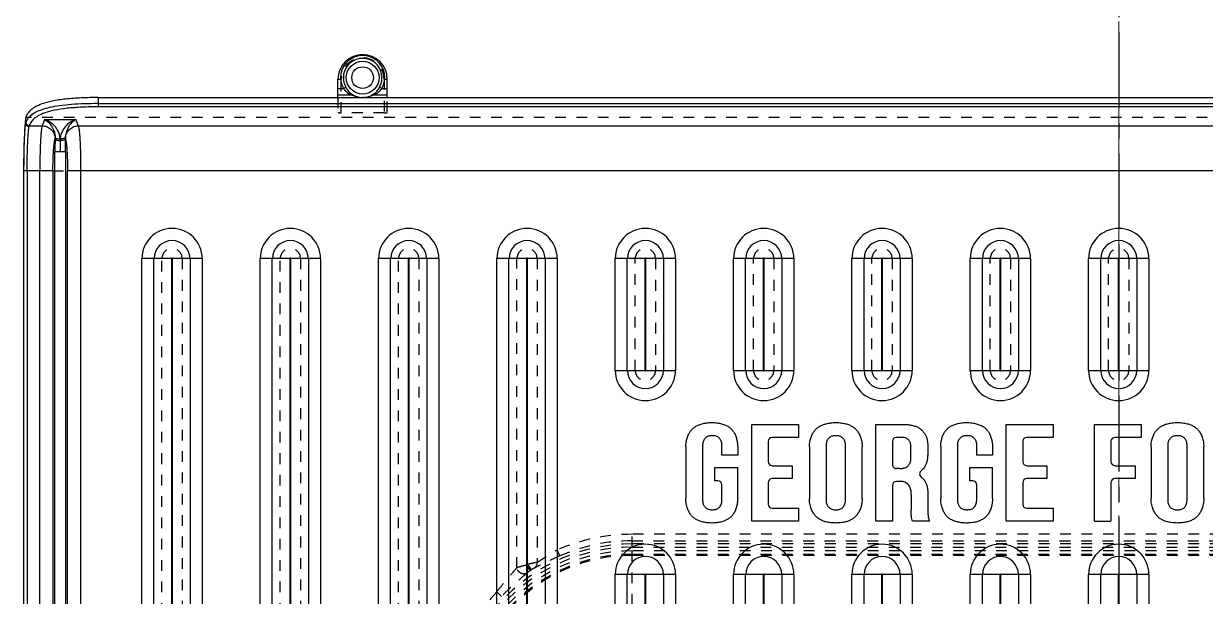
# Model space of a CAD drawing. Header units: millimetres. Extents: x -2895 to -298, y -11750 to -2997.
# Drawn here: x -2150.3 to -1969.7, y -3676.6 to -3589.2 of the extents above; entities that cross this region are included whole.
import ezdxf

# ---------------------------------------------------------------- set-up
doc = ezdxf.new("R2010")
doc.units = ezdxf.units.MM
doc.header["$LTSCALE"] = 16.335
doc.linetypes.add('CENTER', pattern=[0.6, 0.375, -0.075, 0.075, -0.075])
doc.linetypes.add('HIDDEN', pattern=[0.2, 0.1, -0.1])
doc.layers.get('0').update_dxf_attribs({"linetype": 'CONTINUOUS'})
doc.layers.add('center', color=1, linetype='CENTER', lineweight=9)
doc.layers.add('moldbase', color=7, linetype='CONTINUOUS', lineweight=20)
doc.layers.add('DEFAULT_2', color=8, linetype='HIDDEN')

# ---------------------------------------------------------------- blocks, each defined once
blk = doc.blocks.new('12')
at = {"color": 7, "linetype": 'Continuous'}
for p, q in [((502.45, -2948.09), (502.45, -2945.3)), ((509.99, -2948.09), (509.99, -2945.3)), ((465.77, -2948.09), (465.77, -2949.51)), ((465.77, -2948.09), (777.82, -2948.09)), ((502.45, -2946.72), (503.28, -2946.72)), ((504.7, -2947.72), (502.45, -2947.72)), ((503.66, -2946.5), (503.28, -2946.72)), ((507.52, -2947.77), (507.52, -2947.77)), ((509.99, -2947.72), (507.74, -2947.72)), ((508.79, -2946.5), (509.17, -2946.72)), ((509.17, -2946.72), (509.99, -2946.72)), ((465.77, -2949.02), (777.82, -2949.02)), ((777.82, -2949.51), (465.77, -2949.51)), ((454.73, -2952.01), (454.73, -2951.17)), ((457.61, -2951.46), (457.22, -2952.41)), ((457.61, -2951.46), (462.38, -2951.46)), ((462.77, -2952.41), (462.38, -2951.46)), ((455.26, -2952.41), (457.22, -2952.41)), ((462.77, -2952.41), (780.83, -2952.41)), ((459.17, -3111.88), (459.17, -2956.38)), ((460.78, -2956.38), (459.17, -2956.38)), ((460.81, -2956.38), (460.81, -3111.88)), ((454.4, -2959.29), (454.4, -3113.39)), ((454.44, -3113.39), (454.44, -2959.29)), ((458.87, -2959.29), (454.44, -2959.29)), ((454.94, -2959.29), (454.94, -3113.39)), ((456.87, -3111.88), (456.87, -2959.29)), ((458.87, -2959.29), (458.87, -3111.88)), ((461.11, -3111.88), (461.11, -2959.29)), ((782.48, -2959.29), (461.11, -2959.29)), ((463.11, -2959.29), (463.11, -3111.88)), ((472.47, -3118.41), (472.47, -2972.69)), ((477.01, -2972.69), (472.47, -2972.69)), ((474.32, -3118.41), (474.32, -2972.69)), ((477.01, -2972.69), (477.01, -3118.41)), ((477.14, -3118.41), (477.14, -2972.69)), ((481.68, -2972.69), (477.14, -2972.69)), ((479.83, -2972.69), (479.83, -3118.41)), ((481.68, -2972.69), (481.68, -3118.41)), ((490.56, -3118.41), (490.56, -2972.69)), ((495.1, -2972.69), (490.56, -2972.69)), ((492.41, -3118.41), (492.41, -2972.69)), ((495.1, -2972.69), (495.1, -3118.41)), ((495.23, -3118.41), (495.23, -2972.69)), ((499.77, -2972.69), (495.23, -2972.69)), ((497.92, -2972.69), (497.92, -3118.41)), ((499.77, -2972.69), (499.77, -3118.41)), ((508.65, -3118.41), (508.65, -2972.69)), ((513.19, -2972.69), (508.65, -2972.69)), ((510.5, -3118.41), (510.5, -2972.69)), ((513.19, -2972.69), (513.19, -3118.41)), ((513.32, -3118.41), (513.32, -2972.69)), ((517.86, -2972.69), (513.32, -2972.69)), ((516.01, -2972.69), (516.01, -3118.41)), ((517.86, -2972.69), (517.86, -3118.41)), ((526.74, -3118.41), (526.74, -2972.69)), ((531.28, -2972.69), (526.74, -2972.69)), ((528.59, -3118.41), (528.59, -2972.69)), ((531.28, -2972.69), (531.28, -3118.41)), ((531.41, -3118.41), (531.41, -2972.69)), ((535.95, -2972.69), (531.41, -2972.69)), ((534.1, -2972.69), (534.1, -3118.41)), ((535.95, -2972.69), (535.95, -3118.41)), ((544.83, -2989.77), (544.83, -2972.69)), ((549.37, -2972.69), (544.83, -2972.69)), ((546.68, -2989.77), (546.68, -2972.69)), ((549.37, -2972.69), (549.37, -2989.77)), ((549.5, -2989.77), (549.5, -2972.69)), ((554.04, -2972.69), (549.5, -2972.69)), ((552.19, -2972.69), (552.19, -2989.77)), ((554.04, -2972.69), (554.04, -2989.77)), ((562.92, -2989.77), (562.92, -2972.69)), ((567.46, -2972.69), (562.92, -2972.69)), ((564.77, -2989.77), (564.77, -2972.69)), ((567.46, -2972.69), (567.46, -2989.77)), ((567.59, -2989.77), (567.59, -2972.69)), ((572.13, -2972.69), (567.59, -2972.69)), ((570.28, -2972.69), (570.28, -2989.77)), ((572.13, -2972.69), (572.13, -2989.77)), ((581.01, -2989.77), (581.01, -2972.69)), ((585.55, -2972.69), (581.01, -2972.69)), ((582.86, -2989.77), (582.86, -2972.69)), ((585.55, -2972.69), (585.55, -2989.77)), ((585.68, -2989.77), (585.68, -2972.69)), ((590.22, -2972.69), (585.68, -2972.69)), ((588.37, -2972.69), (588.37, -2989.77)), ((590.22, -2972.69), (590.22, -2989.77)), ((599.1, -2989.77), (599.1, -2972.69)), ((603.64, -2972.69), (599.1, -2972.69)), ((600.95, -2989.77), (600.95, -2972.69)), ((603.64, -2972.69), (603.64, -2989.77)), ((603.77, -2989.77), (603.77, -2972.69)), ((608.31, -2972.69), (603.77, -2972.69)), ((606.46, -2972.69), (606.46, -2989.77)), ((608.31, -2972.69), (608.31, -2989.77)), ((617.19, -2989.77), (617.19, -2972.69)), ((621.73, -2972.69), (617.19, -2972.69)), ((619.04, -2989.77), (619.04, -2972.69)), ((621.73, -2972.69), (621.73, -2989.77)), ((621.86, -2989.77), (621.86, -2972.69)), ((626.4, -2972.69), (621.86, -2972.69)), ((624.55, -2972.69), (624.55, -2989.77)), ((626.4, -2972.69), (626.4, -2989.77)), ((544.83, -2989.77), (549.37, -2989.77)), ((549.5, -2989.77), (554.04, -2989.77)), ((562.92, -2989.77), (567.46, -2989.77)), ((567.59, -2989.77), (572.13, -2989.77)), ((581.01, -2989.77), (585.55, -2989.77)), ((585.68, -2989.77), (590.22, -2989.77)), ((599.1, -2989.77), (603.64, -2989.77)), ((603.77, -2989.77), (608.31, -2989.77)), ((617.19, -2989.77), (621.73, -2989.77)), ((621.86, -2989.77), (626.4, -2989.77)), ((565.69, -3012.8), (565.69, -2998.02)), ((565.69, -2998.02), (572.85, -2998.02)), ((572.85, -2998.02), (572.85, -3000)), ((584.65, -3012.8), (584.65, -2998.02)), ((584.65, -2998.02), (588.66, -2998.02)), ((604.61, -3012.8), (604.61, -2998.02)), ((604.61, -2998.02), (611.77, -2998.02)), ((611.77, -2998.02), (611.77, -3000)), ((618.08, -3012.8), (618.08, -2998.02)), ((618.08, -2998.02), (625.24, -2998.02)), ((625.24, -2998.02), (625.24, -3000)), ((572.85, -3000), (568.82, -3000)), ((588.59, -3000), (587.81, -3000)), ((611.77, -3000), (607.74, -3000)), ((625.24, -3000), (621.21, -3000)), ((555.63, -3001.46), (555.63, -3009.34)), ((558.19, -3001.31), (558.19, -3009.5)), ((561.14, -3002.72), (561.14, -3001.31)), ((563.55, -3001.46), (563.55, -3002.72)), ((568.22, -3000.6), (568.22, -3003.71)), ((574.51, -3001.46), (574.51, -3009.34)), ((577.07, -3001.31), (577.07, -3009.5)), ((580.02, -3009.5), (580.02, -3001.31)), ((582.58, -3009.34), (582.58, -3001.46)), ((587.21, -3000.6), (587.21, -3004.14)), ((590.04, -3003.09), (590.04, -3001.61)), ((592.6, -3001.38), (592.6, -3002.55)), ((594.58, -3001.46), (594.58, -3009.34)), ((597.14, -3001.31), (597.14, -3009.5)), ((600.09, -3002.72), (600.09, -3001.31)), ((602.5, -3001.46), (602.5, -3002.72)), ((607.14, -3000.6), (607.14, -3003.71)), ((620.61, -3000.6), (620.61, -3003.71)), ((626.74, -3001.46), (626.74, -3009.34)), ((629.29, -3001.31), (629.29, -3009.5)), ((632.25, -3009.5), (632.25, -3001.31)), ((634.8, -3009.34), (634.8, -3001.46)), ((563.55, -3002.72), (561.14, -3002.72)), ((602.5, -3002.72), (600.09, -3002.72)), ((560.08, -3006.63), (560.08, -3004.61)), ((560.08, -3004.61), (563.55, -3004.61)), ((563.55, -3009.34), (563.55, -3004.61)), ((568.82, -3004.32), (571.9, -3004.32)), ((571.9, -3004.32), (571.9, -3006.3)), ((588.34, -3004.74), (587.81, -3004.74)), ((599.04, -3006.63), (599.04, -3004.61)), ((599.04, -3004.61), (602.5, -3004.61)), ((602.5, -3009.34), (602.5, -3004.61)), ((607.74, -3004.32), (610.82, -3004.32)), ((610.82, -3004.32), (610.82, -3006.3)), ((621.21, -3004.32), (624.29, -3004.32)), ((624.29, -3004.32), (624.29, -3006.3)), ((560.54, -3006.63), (560.08, -3006.63)), ((561.14, -3009.5), (561.14, -3007.23)), ((568.22, -3006.9), (568.22, -3010.22)), ((571.9, -3006.3), (568.82, -3006.3)), ((587.21, -3007.32), (587.21, -3012.8)), ((588.22, -3006.72), (587.81, -3006.72)), ((599.49, -3006.63), (599.04, -3006.63)), ((600.09, -3009.5), (600.09, -3007.23)), ((607.14, -3006.9), (607.14, -3010.22)), ((610.82, -3006.3), (607.74, -3006.3)), ((620.61, -3006.9), (620.61, -3012.81)), ((624.29, -3006.3), (621.21, -3006.3)), ((590.07, -3008.7), (590.07, -3011.04)), ((592.62, -3008.76), (592.62, -3011.07)), ((568.82, -3010.82), (572.85, -3010.82)), ((572.85, -3010.82), (572.85, -3012.8)), ((607.74, -3010.82), (611.77, -3010.82)), ((611.77, -3010.82), (611.77, -3012.8)), ((572.85, -3012.8), (565.69, -3012.8)), ((587.21, -3012.8), (584.65, -3012.8)), ((592.88, -3012.8), (590.29, -3012.8)), ((611.77, -3012.8), (604.61, -3012.8)), ((618.08, -3012.8), (620.61, -3012.81)), ((544.83, -3118.41), (544.83, -3020.93)), ((549.37, -3020.93), (544.83, -3020.93)), ((546.68, -3118.41), (546.68, -3020.93)), ((549.37, -3020.93), (549.37, -3118.41)), ((549.5, -3118.41), (549.5, -3020.93)), ((554.04, -3020.93), (549.5, -3020.93)), ((552.19, -3020.93), (552.19, -3118.41)), ((554.04, -3020.93), (554.04, -3118.41)), ((562.92, -3118.41), (562.92, -3020.93)), ((567.46, -3020.93), (562.92, -3020.93)), ((564.77, -3118.41), (564.77, -3020.93)), ((567.46, -3020.93), (567.46, -3118.41)), ((567.59, -3118.41), (567.59, -3020.93)), ((572.13, -3020.93), (567.59, -3020.93)), ((570.28, -3020.93), (570.28, -3118.41)), ((572.13, -3020.93), (572.13, -3118.41)), ((581.01, -3118.41), (581.01, -3020.93)), ((585.55, -3020.93), (581.01, -3020.93)), ((582.86, -3118.41), (582.86, -3020.93)), ((585.55, -3020.93), (585.55, -3118.41)), ((585.68, -3118.41), (585.68, -3020.93)), ((590.22, -3020.93), (585.68, -3020.93)), ((588.37, -3020.93), (588.37, -3118.41)), ((590.22, -3020.93), (590.22, -3118.41)), ((599.1, -3118.41), (599.1, -3020.93)), ((603.64, -3020.93), (599.1, -3020.93)), ((600.95, -3118.41), (600.95, -3020.93)), ((603.64, -3020.93), (603.64, -3118.41)), ((603.77, -3118.41), (603.77, -3020.93)), ((608.31, -3020.93), (603.77, -3020.93)), ((606.46, -3020.93), (606.46, -3118.41)), ((608.31, -3020.93), (608.31, -3118.41)), ((617.19, -3118.41), (617.19, -3020.93)), ((621.73, -3020.93), (617.19, -3020.93)), ((619.04, -3118.41), (619.04, -3020.93)), ((621.73, -3020.93), (621.73, -3118.41)), ((621.86, -3118.41), (621.86, -3020.93)), ((626.4, -3020.93), (621.86, -3020.93)), ((624.55, -3020.93), (624.55, -3118.41)), ((626.4, -3020.93), (626.4, -3118.41))]:
    blk.add_line(p, q, dxfattribs=at)
for points in [[(507.67, -2947.7), (507.63, -2947.72), (507.59, -2947.73), (507.56, -2947.75), (507.52, -2947.77)], [(508.06, -2947.44), (508.02, -2947.47), (507.95, -2947.52), (507.88, -2947.57), (507.82, -2947.61), (507.76, -2947.64), (507.71, -2947.67), (507.67, -2947.7)]]:
    blk.add_lwpolyline(points, dxfattribs=at)
for radius in [2.51, 1.66]:
    blk.add_circle((506.22, -2945.05), radius, dxfattribs=at)
for centre, radius, start, end in [((506.22, -2945.3), 3.77, 0, 180), ((506.22, -2945.05), 3.38, 330.4928, 209.5072), ((506.22, -2945.05), 2.95, 330.4928, 209.5072), ((506.22, -2945.05), 3.02, 232.4778, 270.0214), ((506.22, -2944.55), 3.52, 275.4287, 294.1266), ((506.22, -2945.05), 3.02, 280.6423, 307.5222), ((506.03, -2944.13), 3.98, 294.2133, 295.5355), ((455.69, -2951.38), 0.984, 164.9739, 167.6695), ((456.86, -2952.6), 2.22, 144.7025, 145.9292), ((456.97, -2952.68), 2.36, 139.4044, 144.643), ((523.26, -2956.37), 64.08, 178.2516, 180.0083), ((456.22, -2954.27), 2.99, 357.1977, 1.699), ((493.1, -2954.62), 33.1, 179.6522, 180.1168), ((483.63, -2954.89), 23.63, 179.4984, 180.4837), ((463.77, -2954.27), 2.99, 178.3008, 182.8016), ((399, -2956.33), 61.8, 359.9565, 1.7779), ((477.08, -2972.69), 4.61, 0, 180), ((495.17, -2972.69), 4.61, 0, 180), ((513.26, -2972.69), 4.61, 0, 180), ((531.35, -2972.69), 4.61, 0, 180), ((549.44, -2972.69), 4.61, 0, 180), ((567.53, -2972.69), 4.61, 0, 180), ((585.62, -2972.69), 4.61, 0, 180), ((603.71, -2972.69), 4.61, 0, 180), ((621.8, -2972.69), 4.61, 0, 180), ((477.08, -2972.69), 2.75, 0.0001, 179.9999), ((495.17, -2972.69), 2.75, 0.0001, 179.9999), ((513.26, -2972.69), 2.75, 0.0001, 179.9999), ((531.35, -2972.69), 2.75, 0.0001, 179.9999), ((549.44, -2972.69), 2.75, 0.0001, 179.9999), ((567.53, -2972.69), 2.75, 0.0001, 179.9999), ((585.62, -2972.69), 2.75, 0.0001, 179.9999), ((603.71, -2972.69), 2.75, 0.0001, 179.9999), ((621.8, -2972.69), 2.75, 0.0001, 179.9999), ((477.08, -2972.69), 0.0669, 0, 180), ((495.17, -2972.69), 0.0669, 0, 180), ((513.26, -2972.69), 0.0669, 0, 180), ((531.35, -2972.69), 0.0669, 0, 180), ((549.44, -2972.69), 0.0669, 0, 180), ((567.53, -2972.69), 0.0669, 0, 180), ((585.62, -2972.69), 0.0669, 0, 180), ((603.71, -2972.69), 0.0669, 0, 180), ((621.8, -2972.69), 0.0669, 0, 180), ((549.44, -2989.77), 4.61, 180, 360), ((549.44, -2989.77), 2.75, 180.0001, 359.9999), ((549.44, -2989.77), 0.0669, 180, 0), ((567.53, -2989.77), 4.61, 180, 360), ((567.53, -2989.77), 2.75, 180.0001, 359.9999), ((567.53, -2989.77), 0.0669, 180, 0), ((585.62, -2989.77), 4.61, 180, 360), ((585.62, -2989.77), 2.75, 180.0001, 359.9999), ((585.62, -2989.77), 0.0669, 180, 0), ((603.71, -2989.77), 4.61, 180, 360), ((603.71, -2989.77), 2.75, 180.0001, 359.9999), ((603.71, -2989.77), 0.0669, 180, 0), ((621.8, -2989.77), 4.61, 180, 360), ((621.8, -2989.77), 2.75, 180.0001, 359.9999), ((621.8, -2989.77), 0.0669, 180, 0), ((568.82, -3000.6), 0.603, 90.0047, 180.0028), ((587.81, -3000.6), 0.603, 90.0003, 180.0002), ((607.74, -3000.6), 0.603, 90.0047, 180.0028), ((621.21, -3000.6), 0.603, 90.0047, 180.0028), ((568.82, -3003.71), 0.603, 180, 270), ((587.81, -3004.14), 0.603, 180, 270.0156), ((607.74, -3003.71), 0.603, 180, 270), ((621.21, -3003.71), 0.603, 180, 270), ((591.96, -3005.57), 0.603, 128.8916, 232.0089), ((560.54, -3007.23), 0.603, 0, 90), ((568.82, -3006.9), 0.603, 90, 180), ((587.81, -3007.32), 0.603, 90, 180), ((599.49, -3007.23), 0.603, 0, 90), ((607.74, -3006.9), 0.603, 90, 180), ((621.21, -3006.9), 0.603, 90, 180), ((568.82, -3010.22), 0.603, 180, 270), ((607.74, -3010.22), 0.603, 180, 270), ((549.44, -3020.93), 4.61, 0, 180), ((567.53, -3020.93), 4.61, 0, 180), ((585.62, -3020.93), 4.61, 0, 180), ((603.71, -3020.93), 4.61, 0, 180), ((621.8, -3020.93), 4.61, 0, 180), ((549.44, -3020.93), 2.75, 0.0001, 179.9999), ((567.53, -3020.93), 2.75, 0.0001, 179.9999), ((585.62, -3020.93), 2.75, 0.0001, 179.9999), ((603.71, -3020.93), 2.75, 0.0001, 179.9999), ((621.8, -3020.93), 2.75, 0.0001, 179.9999), ((549.44, -3020.93), 0.0669, 0, 180), ((567.53, -3020.93), 0.0669, 0, 180), ((585.62, -3020.93), 0.0669, 0, 180), ((603.71, -3020.93), 0.0669, 0, 180), ((621.8, -3020.93), 0.0669, 0, 180)]:
    blk.add_arc(centre, radius, start, end, dxfattribs=at)
for points, knots in [([(465.77, -2948.09), (464.92, -2948.09), (463.26, -2948.12), (460.92, -2948.29), (458.9, -2948.58), (457.32, -2948.99), (456.19, -2949.48), (455.43, -2950), (454.96, -2950.55), (454.79, -2950.94), (454.74, -2951.13)], [0, 0, 0, 0, 0.213232, 0.414902, 0.588138, 0.722484, 0.821349, 0.894552, 0.95161, 1, 1, 1, 1]), ([(503.28, -2946.72), (503.34, -2946.79), (503.49, -2946.97), (503.74, -2947.24), (503.96, -2947.4), (504.08, -2947.46)], [0, 0, 0, 0, 0.263108, 0.642869, 1, 1, 1, 1]), ([(504.39, -2947.44), (504.24, -2947.33), (503.97, -2947.02), (503.76, -2946.68), (503.66, -2946.5)], [0, 0, 0, 0, 0.471948, 1, 1, 1, 1]), ([(504.39, -2947.44), (504.37, -2947.43), (504.27, -2947.39), (504.15, -2947.42), (504.08, -2947.46)], [0, 0, 0, 0, 0.20685, 1, 1, 1, 1]), ([(504.08, -2947.46), (504.17, -2947.51), (504.35, -2947.6), (504.54, -2947.66), (504.62, -2947.69)], [0, 0, 0, 0, 0.538198, 1, 1, 1, 1]), ([(504.62, -2947.69), (504.63, -2947.7), (504.66, -2947.71), (504.68, -2947.72), (504.7, -2947.72)], [0, 0, 0, 0, 0.3239, 1, 1, 1, 1]), ([(504.7, -2947.72), (504.74, -2947.74), (504.94, -2947.83), (505.14, -2947.9), (505.31, -2947.94)], [0, 0, 0, 0, 0.210151, 1, 1, 1, 1]), ([(505.31, -2947.94), (505.35, -2947.96), (505.65, -2948.03), (505.96, -2948.07), (506.22, -2948.06)], [0, 0, 0, 0, 0.147269, 1, 1, 1, 1]), ([(507.74, -2947.72), (507.75, -2947.72), (507.77, -2947.71), (507.8, -2947.7), (507.82, -2947.69)], [0, 0, 0, 0, 0.17435, 1, 1, 1, 1]), ([(507.82, -2947.69), (507.85, -2947.68), (507.95, -2947.65), (508.06, -2947.61), (508.14, -2947.57)], [0, 0, 0, 0, 0.215457, 1, 1, 1, 1]), ([(508.79, -2946.5), (508.68, -2946.68), (508.48, -2947.02), (508.21, -2947.33), (508.06, -2947.44)], [0, 0, 0, 0, 0.528077, 1, 1, 1, 1]), ([(508.06, -2947.44), (508.08, -2947.43), (508.18, -2947.39), (508.29, -2947.42), (508.36, -2947.46)], [0, 0, 0, 0, 0.208681, 1, 1, 1, 1]), ([(508.14, -2947.57), (508.16, -2947.56), (508.24, -2947.53), (508.31, -2947.49), (508.36, -2947.46)], [0, 0, 0, 0, 0.244015, 1, 1, 1, 1]), ([(508.36, -2947.46), (508.44, -2947.43), (508.63, -2947.3), (508.89, -2947.04), (509.07, -2946.83), (509.17, -2946.72)], [0, 0, 0, 0, 0.236523, 0.60772, 1, 1, 1, 1]), ([(465.77, -2949.02), (465.08, -2949.02), (463.73, -2949.04), (461.76, -2949.14), (459.98, -2949.32), (458.45, -2949.59), (457.24, -2949.91), (456.14, -2950.36), (455.47, -2950.81), (455.18, -2951.15)], [0, 0, 0, 0, 0.18737, 0.368896, 0.53502, 0.676328, 0.789396, 0.877292, 1, 1, 1, 1]), ([(465.77, -2949.51), (464.96, -2949.51), (463.75, -2949.53), (462.18, -2949.63), (460.75, -2949.75), (459.22, -2949.98), (457.73, -2950.37), (456.65, -2950.83), (455.93, -2951.33), (455.48, -2951.86), (455.32, -2952.23), (455.26, -2952.41)], [0, 0, 0, 0, 0.213256, 0.316646, 0.415212, 0.588358, 0.722141, 0.820687, 0.894013, 0.951149, 1, 1, 1, 1]), ([(454.73, -2951.17), (454.71, -2951.29), (454.67, -2951.56), (454.64, -2951.84), (454.62, -2952)], [0, 0, 0, 0, 0.413639, 1, 1, 1, 1]), ([(455.02, -2951.36), (454.99, -2951.4), (454.88, -2951.58), (454.8, -2951.77), (454.75, -2951.92)], [0, 0, 0, 0, 0.265454, 1, 1, 1, 1]), ([(457.61, -2951.46), (458.02, -2951.67), (458.83, -2952.46), (459.19, -2953.55), (459.21, -2954.18)], [0, 0, 0, 0, 0.423855, 1, 1, 1, 1]), ([(459.99, -2954.3), (459.95, -2953.92), (459.73, -2953.21), (458.98, -2952.15), (458.16, -2951.63), (457.61, -2951.46)], [0, 0, 0, 0, 0.292612, 0.553634, 1, 1, 1, 1]), ([(462.38, -2951.46), (462.11, -2951.54), (461.57, -2951.79), (460.85, -2952.38), (460.25, -2953.22), (460.03, -2953.92), (459.99, -2954.3)], [0, 0, 0, 0, 0.214452, 0.448873, 0.708582, 1, 1, 1, 1]), ([(462.38, -2951.46), (462.19, -2951.56), (461.81, -2951.83), (461.1, -2952.66), (460.8, -2953.55), (460.78, -2954.18)], [0, 0, 0, 0, 0.193464, 0.419625, 1, 1, 1, 1]), ([(454.62, -2952), (454.58, -2952.44), (454.51, -2953.46), (454.42, -2955.89), (454.4, -2957.88), (454.4, -2959.29)], [0, 0, 0, 0, 0.181386, 0.42008, 1, 1, 1, 1]), ([(454.44, -2959.29), (454.44, -2958.48), (454.45, -2956.95), (454.51, -2954.86), (454.58, -2953.38), (454.66, -2952.49), (454.71, -2952.15), (454.73, -2952.01)], [0, 0, 0, 0, 0.332317, 0.629348, 0.860003, 0.942262, 1, 1, 1, 1]), ([(454.75, -2951.92), (454.75, -2951.92), (454.74, -2951.95), (454.74, -2951.99), (454.73, -2952.01)], [0, 0, 0, 0, 0.230747, 1, 1, 1, 1]), ([(454.73, -2952.01), (454.73, -2952.13), (454.85, -2952.39), (455.11, -2952.49), (455.23, -2952.5)], [0, 0, 0, 0, 0.494122, 1, 1, 1, 1]), ([(454.75, -2951.92), (454.76, -2952.04), (454.87, -2952.3), (455.13, -2952.41), (455.26, -2952.41)], [0, 0, 0, 0, 0.496493, 1, 1, 1, 1]), ([(454.94, -2959.29), (454.94, -2958.54), (454.95, -2957.11), (455, -2955.4), (455.06, -2954.2), (455.11, -2953.49), (455.16, -2952.94), (455.21, -2952.62), (455.23, -2952.5)], [0, 0, 0, 0, 0.332269, 0.629247, 0.754523, 0.859781, 0.942289, 1, 1, 1, 1]), ([(455.23, -2952.5), (455.24, -2952.49), (455.24, -2952.46), (455.25, -2952.43), (455.26, -2952.41)], [0, 0, 0, 0, 0.268715, 1, 1, 1, 1]), ([(457.22, -2952.41), (457.18, -2952.52), (457.13, -2952.82), (457.07, -2953.35), (457.01, -2954.05), (456.96, -2954.9), (456.92, -2955.88), (456.88, -2957.36), (456.87, -2958.51), (456.87, -2959.29)], [0, 0, 0, 0, 0.051301, 0.129511, 0.23258, 0.35771, 0.501297, 0.659277, 1, 1, 1, 1]), ([(457.22, -2952.41), (457.45, -2952.41), (457.93, -2952.5), (458.57, -2952.88), (459.03, -2953.47), (459.18, -2953.95), (459.21, -2954.18)], [0, 0, 0, 0, 0.239195, 0.497642, 0.757264, 1, 1, 1, 1]), ([(460.78, -2954.18), (460.81, -2953.95), (460.95, -2953.47), (461.41, -2952.88), (462.05, -2952.5), (462.54, -2952.41), (462.77, -2952.41)], [0, 0, 0, 0, 0.242736, 0.502358, 0.760805, 1, 1, 1, 1]), ([(462.77, -2952.41), (462.8, -2952.52), (462.85, -2952.82), (462.91, -2953.35), (462.97, -2954.05), (463.02, -2954.9), (463.06, -2955.88), (463.1, -2957.36), (463.11, -2958.51), (463.11, -2959.29)], [0, 0, 0, 0, 0.051304, 0.129512, 0.232581, 0.357709, 0.501295, 0.659274, 1, 1, 1, 1]), ([(458.87, -2959.29), (458.87, -2958.74), (458.89, -2957.71), (458.94, -2956.48), (459.01, -2955.62), (459.06, -2955.12), (459.12, -2954.72), (459.17, -2954.5), (459.2, -2954.42)], [0, 0, 0, 0, 0.334172, 0.632275, 0.757066, 0.861525, 0.943243, 1, 1, 1, 1]), ([(459.2, -2954.42), (459.21, -2954.45), (459.3, -2954.53), (459.47, -2954.61), (459.72, -2954.66), (459.9, -2954.68), (459.99, -2954.69)], [0, 0, 0, 0, 0.139889, 0.366722, 0.672347, 1, 1, 1, 1]), ([(459.21, -2954.18), (459.22, -2954.22), (459.31, -2954.3), (459.48, -2954.37), (459.72, -2954.41), (459.9, -2954.42), (459.99, -2954.42)], [0, 0, 0, 0, 0.152234, 0.380984, 0.679907, 1, 1, 1, 1]), ([(460.78, -2954.18), (460.76, -2954.22), (460.68, -2954.3), (460.5, -2954.37), (460.26, -2954.41), (460.08, -2954.42), (459.99, -2954.42)], [0, 0, 0, 0, 0.153229, 0.38287, 0.681477, 1, 1, 1, 1]), ([(460.78, -2954.42), (460.77, -2954.45), (460.69, -2954.53), (460.51, -2954.61), (460.27, -2954.66), (460.09, -2954.68), (459.99, -2954.69)], [0, 0, 0, 0, 0.140852, 0.368693, 0.674048, 1, 1, 1, 1]), ([(459.99, -2955.09), (459.99, -2955.3), (459.99, -2955.63), (459.99, -2956.05), (459.99, -2956.27), (459.99, -2956.38)], [0, 0, 0, 0, 0.495771, 0.747361, 1, 1, 1, 1]), ([(460.78, -2954.42), (460.81, -2954.5), (460.86, -2954.72), (460.92, -2955.12), (460.98, -2955.62), (461.04, -2956.48), (461.1, -2957.71), (461.11, -2958.74), (461.11, -2959.29)], [0, 0, 0, 0, 0.056769, 0.138491, 0.242947, 0.367731, 0.665818, 1, 1, 1, 1]), ([(555.63, -3001.46), (555.63, -3001.2), (555.67, -3000.72), (555.82, -3000.08), (556.03, -2999.53), (556.3, -2999.07), (556.63, -2998.68), (557.03, -2998.37), (557.51, -2998.11), (558.09, -2997.9), (558.78, -2997.76), (559.31, -2997.73), (559.59, -2997.73)], [0, 0, 0, 0, 0.1, 0.2, 0.3, 0.4, 0.5, 0.6, 0.7, 0.8, 0.9, 1, 1, 1, 1]), ([(574.51, -3001.46), (574.51, -3001.21), (574.55, -3000.74), (574.7, -3000.1), (574.93, -2999.54), (575.21, -2999.07), (575.55, -2998.68), (575.96, -2998.36), (576.45, -2998.1), (577.04, -2997.9), (577.73, -2997.76), (578.26, -2997.73), (578.55, -2997.73)], [0, 0, 0, 0, 0.1, 0.2, 0.3, 0.4, 0.5, 0.6, 0.7, 0.8, 0.9, 1, 1, 1, 1]), ([(578.55, -2997.73), (578.83, -2997.73), (579.36, -2997.76), (580.04, -2997.9), (580.62, -2998.09), (581.1, -2998.34), (581.51, -2998.65), (581.86, -2999.04), (582.15, -2999.51), (582.39, -3000.09), (582.54, -3000.74), (582.58, -3001.22), (582.58, -3001.46), (582.58, -3001.46)], [0, 0, 0, 0, 0.1, 0.2, 0.3, 0.4, 0.5, 0.6, 0.7, 0.8, 0.9, 0.95, 1, 1, 1, 1]), ([(588.66, -2998.02), (588.92, -2998.02), (589.4, -2998.03), (590.05, -2998.11), (590.61, -2998.25), (591.09, -2998.45), (591.5, -2998.72), (591.85, -2999.05), (592.14, -2999.42), (592.37, -2999.85), (592.52, -3000.33), (592.59, -3000.84), (592.6, -3001.2), (592.6, -3001.38)], [0, 0, 0, 0, 0.090909, 0.181818, 0.272727, 0.363636, 0.454545, 0.545455, 0.636364, 0.727273, 0.818182, 0.909091, 1, 1, 1, 1]), ([(594.58, -3001.46), (594.58, -3001.2), (594.62, -3000.72), (594.77, -3000.08), (594.98, -2999.53), (595.25, -2999.07), (595.58, -2998.68), (595.98, -2998.37), (596.46, -2998.11), (597.05, -2997.9), (597.73, -2997.76), (598.26, -2997.73), (598.54, -2997.73)], [0, 0, 0, 0, 0.1, 0.2, 0.3, 0.4, 0.5, 0.6, 0.7, 0.8, 0.9, 1, 1, 1, 1]), ([(626.74, -3001.46), (626.73, -3001.21), (626.78, -3000.74), (626.93, -3000.1), (627.15, -2999.54), (627.43, -2999.07), (627.77, -2998.68), (628.18, -2998.36), (628.68, -2998.1), (629.26, -2997.9), (629.95, -2997.76), (630.49, -2997.73), (630.77, -2997.73)], [0, 0, 0, 0, 0.1, 0.2, 0.3, 0.4, 0.5, 0.6, 0.7, 0.8, 0.9, 1, 1, 1, 1]), ([(630.77, -2997.73), (631.05, -2997.73), (631.58, -2997.76), (632.26, -2997.9), (632.84, -2998.09), (633.33, -2998.34), (633.74, -2998.65), (634.08, -2999.04), (634.38, -2999.51), (634.61, -3000.09), (634.76, -3000.74), (634.8, -3001.22), (634.8, -3001.46), (634.8, -3001.46)], [0, 0, 0, 0, 0.1, 0.2, 0.3, 0.4, 0.5, 0.6, 0.7, 0.8, 0.9, 0.95, 1, 1, 1, 1]), ([(561.14, -3001.31), (561.15, -3001.1), (561.11, -3000.7), (560.9, -3000.24), (560.52, -2999.9), (560, -2999.73), (559.41, -2999.74), (558.9, -2999.85), (558.49, -3000.17), (558.23, -3000.68), (558.18, -3001.09), (558.19, -3001.31)], [0, 0, 0, 0, 0.111111, 0.222222, 0.333333, 0.444445, 0.555556, 0.666667, 0.777778, 0.888889, 1, 1, 1, 1]), ([(580.02, -3001.31), (580.03, -3001.1), (579.99, -3000.7), (579.78, -3000.24), (579.4, -2999.9), (578.88, -2999.73), (578.29, -2999.74), (577.78, -2999.85), (577.38, -3000.17), (577.11, -3000.68), (577.06, -3001.09), (577.07, -3001.31)], [0, 0, 0, 0, 0.111111, 0.222222, 0.333333, 0.444445, 0.555556, 0.666667, 0.777778, 0.88889, 1, 1, 1, 1]), ([(590.04, -3001.61), (590.05, -3001.44), (590.03, -3001.1), (589.87, -3000.59), (589.55, -3000.24), (589.11, -3000.02), (588.77, -2999.99), (588.59, -3000), (588.59, -3000)], [0, 0, 0, 0, 0.2, 0.4, 0.6, 0.8, 1, 1, 1, 1, 1]), ([(600.09, -3001.31), (600.1, -3001.1), (600.06, -3000.7), (599.85, -3000.24), (599.47, -2999.9), (598.95, -2999.73), (598.36, -2999.74), (597.85, -2999.85), (597.45, -3000.17), (597.18, -3000.68), (597.13, -3001.09), (597.14, -3001.31)], [0, 0, 0, 0, 0.111111, 0.222222, 0.333333, 0.444445, 0.555556, 0.666667, 0.777778, 0.888889, 1, 1, 1, 1]), ([(632.25, -3001.31), (632.25, -3001.1), (632.21, -3000.7), (632, -3000.24), (631.62, -2999.9), (631.1, -2999.73), (630.51, -2999.74), (630, -2999.85), (629.6, -3000.17), (629.33, -3000.68), (629.29, -3001.09), (629.29, -3001.31)], [0, 0, 0, 0, 0.111111, 0.222222, 0.333333, 0.444445, 0.555556, 0.666667, 0.777778, 0.88889, 1, 1, 1, 1]), ([(588.34, -3004.74), (588.54, -3004.74), (588.9, -3004.73), (589.41, -3004.55), (589.79, -3004.18), (590.01, -3003.7), (590.04, -3003.3), (590.04, -3003.09)], [0, 0, 0, 0, 0.2, 0.4, 0.6, 0.8, 1, 1, 1, 1]), ([(590.07, -3008.7), (590.07, -3008.45), (590.05, -3008), (589.85, -3007.41), (589.41, -3006.97), (588.89, -3006.75), (588.45, -3006.72), (588.22, -3006.72), (588.22, -3006.72)], [0, 0, 0, 0, 0.2, 0.4, 0.6, 0.8, 0.9, 1, 1, 1, 1]), ([(591.59, -3006.04), (591.7, -3006.13), (591.91, -3006.32), (592.18, -3006.67), (592.39, -3007.09), (592.53, -3007.57), (592.61, -3008.12), (592.62, -3008.54), (592.62, -3008.76)], [0, 0, 0, 0, 0.166667, 0.333333, 0.5, 0.666667, 0.833333, 1, 1, 1, 1]), ([(563.55, -3009.34), (563.55, -3009.59), (563.51, -3010.06), (563.35, -3010.76), (563.1, -3011.37), (562.8, -3011.84), (562.47, -3012.21), (562.08, -3012.5), (561.6, -3012.74), (561.01, -3012.94), (560.3, -3013.06), (559.52, -3013.09), (558.76, -3013.04), (558.09, -3012.91), (557.54, -3012.73), (557.08, -3012.49), (556.68, -3012.18), (556.34, -3011.79), (556.06, -3011.31), (555.83, -3010.73), (555.67, -3010.07), (555.63, -3009.59), (555.63, -3009.34), (555.63, -3009.34)], [0, 0, 0, 0, 0.049996, 0.099997, 0.149997, 0.199997, 0.249997, 0.299997, 0.349998, 0.399998, 0.449998, 0.499998, 0.549998, 0.599998, 0.649999, 0.699999, 0.749999, 0.799999, 0.849999, 0.9, 0.95, 0.975, 1, 1, 1, 1]), ([(558.19, -3009.5), (558.19, -3009.71), (558.22, -3010.09), (558.43, -3010.55), (558.8, -3010.88), (559.36, -3011.06), (559.95, -3011.05), (560.44, -3010.94), (560.83, -3010.64), (561.11, -3010.12), (561.14, -3009.72), (561.14, -3009.5)], [0, 0, 0, 0, 0.111111, 0.222222, 0.333333, 0.444444, 0.555556, 0.666667, 0.777778, 0.888889, 1, 1, 1, 1]), ([(582.58, -3009.34), (582.58, -3009.59), (582.54, -3010.06), (582.38, -3010.72), (582.14, -3011.3), (581.83, -3011.8), (581.48, -3012.19), (581.06, -3012.5), (580.58, -3012.74), (580.01, -3012.93), (579.3, -3013.05), (578.54, -3013.09), (577.78, -3013.05), (577.08, -3012.93), (576.51, -3012.74), (576.03, -3012.5), (575.62, -3012.2), (575.27, -3011.81), (574.96, -3011.31), (574.71, -3010.72), (574.55, -3010.05), (574.51, -3009.58), (574.51, -3009.34), (574.51, -3009.34)], [0, 0, 0, 0, 0.05, 0.1, 0.15, 0.2, 0.25, 0.3, 0.35, 0.4, 0.45, 0.5, 0.55, 0.6, 0.65, 0.7, 0.75, 0.8, 0.85, 0.9, 0.95, 0.975, 1, 1, 1, 1]), ([(577.07, -3009.5), (577.06, -3009.71), (577.11, -3010.1), (577.31, -3010.57), (577.7, -3010.9), (578.22, -3011.07), (578.8, -3011.07), (579.32, -3010.96), (579.72, -3010.64), (579.99, -3010.13), (580.03, -3009.72), (580.02, -3009.5)], [0, 0, 0, 0, 0.11111, 0.222222, 0.333333, 0.444444, 0.555555, 0.666667, 0.777778, 0.888889, 1, 1, 1, 1]), ([(602.5, -3009.34), (602.5, -3009.59), (602.47, -3010.06), (602.3, -3010.76), (602.05, -3011.37), (601.75, -3011.84), (601.42, -3012.21), (601.03, -3012.5), (600.55, -3012.74), (599.96, -3012.94), (599.25, -3013.06), (598.47, -3013.09), (597.72, -3013.04), (597.04, -3012.91), (596.49, -3012.73), (596.03, -3012.49), (595.64, -3012.18), (595.3, -3011.79), (595.01, -3011.31), (594.78, -3010.73), (594.62, -3010.07), (594.58, -3009.59), (594.58, -3009.34), (594.58, -3009.34)], [0, 0, 0, 0, 0.049996, 0.099997, 0.149997, 0.199997, 0.249997, 0.299997, 0.349998, 0.399998, 0.449998, 0.499998, 0.549998, 0.599998, 0.649999, 0.699999, 0.749999, 0.799999, 0.849999, 0.9, 0.95, 0.975, 1, 1, 1, 1]), ([(597.14, -3009.5), (597.14, -3009.71), (597.17, -3010.09), (597.38, -3010.55), (597.75, -3010.88), (598.31, -3011.06), (598.9, -3011.05), (599.39, -3010.94), (599.78, -3010.64), (600.06, -3010.12), (600.09, -3009.72), (600.09, -3009.5)], [0, 0, 0, 0, 0.111111, 0.222222, 0.333333, 0.444444, 0.555556, 0.666667, 0.777778, 0.888889, 1, 1, 1, 1]), ([(634.8, -3009.34), (634.81, -3009.59), (634.76, -3010.06), (634.6, -3010.72), (634.36, -3011.3), (634.06, -3011.8), (633.7, -3012.19), (633.29, -3012.5), (632.81, -3012.74), (632.23, -3012.93), (631.53, -3013.05), (630.76, -3013.09), (630, -3013.05), (629.3, -3012.93), (628.73, -3012.74), (628.25, -3012.5), (627.84, -3012.2), (627.49, -3011.81), (627.18, -3011.31), (626.94, -3010.72), (626.78, -3010.05), (626.74, -3009.58), (626.74, -3009.34), (626.74, -3009.34)], [0, 0, 0, 0, 0.05, 0.1, 0.15, 0.2, 0.25, 0.3, 0.35, 0.4, 0.45, 0.5, 0.55, 0.6, 0.65, 0.7, 0.75, 0.8, 0.85, 0.9, 0.95, 0.975, 1, 1, 1, 1]), ([(629.29, -3009.5), (629.29, -3009.71), (629.33, -3010.1), (629.54, -3010.57), (629.92, -3010.9), (630.44, -3011.07), (631.03, -3011.07), (631.54, -3010.96), (631.94, -3010.64), (632.21, -3010.13), (632.25, -3009.72), (632.25, -3009.5)], [0, 0, 0, 0, 0.11111, 0.222222, 0.333333, 0.444444, 0.555555, 0.666667, 0.777778, 0.888889, 1, 1, 1, 1]), ([(592.62, -3011.07), (592.62, -3011.19), (592.62, -3011.42), (592.64, -3011.72), (592.66, -3011.94), (592.67, -3012.05)], [0, 0, 0, 0, 0.333333, 0.666667, 1, 1, 1, 1])]:
    blk.add_open_spline(points, degree=3, knots=knots, dxfattribs=at)
for points in [[(504.92, -2947.77), (504.85, -2947.74), (504.77, -2947.72), (504.7, -2947.72)], [(507.53, -2947.77), (507.59, -2947.74), (507.67, -2947.72), (507.74, -2947.72)], [(459.99, -2954.3), (459.99, -2954.34), (459.99, -2954.38), (459.99, -2954.42)], [(559.59, -2997.73), (559.88, -2997.73), (560.41, -2997.77), (561.1, -2997.9), (561.68, -2998.11), (562.17, -2998.37), (562.57, -2998.69), (562.89, -2999.08), (563.16, -2999.54), (563.36, -3000.08), (563.51, -3000.72), (563.55, -3001.2), (563.55, -3001.46)], [(598.54, -2997.73), (598.83, -2997.73), (599.36, -2997.77), (600.05, -2997.9), (600.63, -2998.11), (601.12, -2998.37), (601.52, -2998.69), (601.84, -2999.08), (602.11, -2999.54), (602.32, -3000.08), (602.46, -3000.72), (602.5, -3001.2), (602.5, -3001.46)], [(592.6, -3002.55), (592.6, -3002.77), (592.58, -3003.17), (592.48, -3003.71), (592.32, -3004.16), (592.12, -3004.54), (591.87, -3004.85), (591.68, -3005.02), (591.59, -3005.1)], [(590.29, -3012.8), (590.25, -3012.69), (590.17, -3012.45), (590.09, -3012.03), (590.06, -3011.56), (590.07, -3011.22), (590.07, -3011.05)], [(592.67, -3012.05), (592.68, -3012.14), (592.72, -3012.33), (592.78, -3012.57), (592.84, -3012.73), (592.88, -3012.8)]]:
    blk.add_open_spline(points, degree=3, dxfattribs=at)
at = {"layer": 'DEFAULT_2', "color": 8, "linetype": 'HIDDEN'}
for p, q in [((502.45, -2945.3), (502.96, -2945.3)), ((502.96, -2950.44), (502.96, -2945.3)), ((509.49, -2945.3), (509.49, -2950.44)), ((509.49, -2945.3), (509.99, -2945.3)), ((502.45, -2948.09), (502.45, -2950.33)), ((506.22, -2948.06), (506.36, -2948.06)), ((507.52, -2947.77), (507.52, -2947.77)), ((509.99, -2950.33), (509.99, -2948.09)), ((788.85, -2951.13), (454.74, -2951.13)), ((509.49, -2950.44), (502.96, -2950.44)), ((454.4, -2959.29), (454.44, -2959.29)), ((458.87, -2959.29), (461.11, -2959.29)), ((475.53, -3118.41), (475.53, -2972.69)), ((478.63, -2972.69), (478.63, -3118.41)), ((493.62, -3118.41), (493.62, -2972.69)), ((496.72, -2972.69), (496.72, -3118.41)), ((511.71, -3118.41), (511.71, -2972.69)), ((514.81, -2972.69), (514.81, -3118.41)), ((529.8, -3019.92), (529.8, -2972.69)), ((532.9, -2972.69), (532.9, -3019.09)), ((547.89, -2989.77), (547.89, -2972.69)), ((550.99, -2972.69), (550.99, -2989.77)), ((565.98, -2989.77), (565.98, -2972.69)), ((569.08, -2972.69), (569.08, -2989.77)), ((584.07, -2989.77), (584.07, -2972.69)), ((587.17, -2972.69), (587.17, -2989.77)), ((602.16, -2989.77), (602.16, -2972.69)), ((605.26, -2972.69), (605.26, -2989.77)), ((620.25, -2989.77), (620.25, -2972.69)), ((623.35, -2972.69), (623.35, -2989.77)), ((559.6, -2997.73), (559.59, -2997.73)), ((578.56, -2997.73), (578.55, -2997.73)), ((598.55, -2997.73), (598.54, -2997.73)), ((630.78, -2997.73), (630.77, -2997.73)), ((558.19, -3001.31), (558.19, -3001.31)), ((561.14, -3001.31), (561.14, -3001.31)), ((580.02, -3001.31), (580.02, -3001.31)), ((597.14, -3001.31), (597.14, -3001.31)), ((600.09, -3001.31), (600.09, -3001.31)), ((632.25, -3001.31), (632.25, -3001.31)), ((587.81, -3004.74), (587.81, -3004.74)), ((588.34, -3004.74), (588.34, -3004.74)), ((558.19, -3009.5), (558.19, -3009.5)), ((563.55, -3009.35), (563.55, -3009.34)), ((577.07, -3009.5), (577.07, -3009.5)), ((580.02, -3009.5), (580.02, -3009.5)), ((592.62, -3008.76), (592.62, -3008.76)), ((597.14, -3009.5), (597.14, -3009.5)), ((602.5, -3009.35), (602.5, -3009.34)), ((629.29, -3009.5), (629.29, -3009.5)), ((632.25, -3009.5), (632.25, -3009.5)), ((592.62, -3011.08), (592.62, -3011.07)), ((592.67, -3012.05), (592.67, -3012.05)), ((547.43, -3016.78), (547.43, -3014.8)), ((696.17, -3014.8), (547.43, -3014.8)), ((547.43, -3015.8), (696.17, -3015.8)), ((696.17, -3016.28), (547.43, -3016.28)), ((547.43, -3016.78), (696.17, -3016.78)), ((536.35, -3018.11), (535.95, -3017.19)), ((547.43, -3025.52), (547.43, -3017.34)), ((696.17, -3017.34), (547.43, -3017.34)), ((547.43, -3017.84), (696.17, -3017.84)), ((696.17, -3018.02), (547.43, -3018.02)), ((531.84, -3020.34), (531.28, -3019.51)), ((531.41, -3019.42), (531.97, -3020.25)), ((526.74, -3023.58), (527.46, -3024.28))]:
    blk.add_line(p, q, dxfattribs=at)
blk.add_lwpolyline([(506.36, -2948.06), (506.26, -2948.06), (506.22, -2948.06)], dxfattribs=at)
for centre, radius, start, end in [((506.22, -2945.3), 3.27, 0, 180), ((506.22, -2945.05), 3.02, 270.0214, 280.6423), ((477.08, -2972.69), 1.55, 0.0014, 179.9986), ((495.17, -2972.69), 1.55, 0.0014, 179.9986), ((513.26, -2972.69), 1.55, 0.0014, 179.9986), ((531.35, -2972.69), 1.55, 0.0014, 179.9986), ((549.44, -2972.69), 1.55, 0.0014, 179.9986), ((567.53, -2972.69), 1.55, 0.0014, 179.9986), ((585.62, -2972.69), 1.55, 0.0014, 179.9986), ((603.71, -2972.69), 1.55, 0.0014, 179.9986), ((621.8, -2972.69), 1.55, 0.0014, 179.9986), ((549.44, -2989.77), 1.55, 180.0014, 359.9986), ((567.53, -2989.77), 1.55, 180.0014, 359.9986), ((585.62, -2989.77), 1.55, 180.0014, 359.9986), ((603.71, -2989.77), 1.55, 180.0014, 359.9986), ((621.8, -2989.77), 1.55, 180.0014, 359.9986), ((547.43, -3043.54), 28.74, 90, 113.528), ((547.43, -3043.54), 27.26, 90, 180), ((547.43, -3043.54), 26.76, 90, 180), ((547.43, -3043.54), 27.74, 90, 113.528), ((547.43, -3043.54), 26.2, 90, 180), ((547.43, -3043.54), 25.7, 90, 180), ((547.43, -3043.54), 25.52, 90, 180), ((547.43, -3043.54), 28.95, 123.5778, 123.8964), ((547.43, -3043.54), 27.95, 123.5778, 123.8964), ((547.43, -3043.54), 28.74, 136.0308, 180)]:
    blk.add_arc(centre, radius, start, end, dxfattribs=at)
for centre, start_param, end_param in [((502.96, -2950.33), 3.141593, 4.712389), ((509.49, -2950.33), -1.570796, 0)]:
    blk.add_ellipse(centre, major_axis=(0.502, 0), ratio=0.212557, start_param=start_param, end_param=end_param, dxfattribs=at)
for points, knots in [([(506.22, -2948.06), (506.26, -2948.06), (506.37, -2948.06), (506.48, -2948.06), (506.55, -2948.05)], [0, 0, 0, 0, 0.340386, 1, 1, 1, 1]), ([(536.35, -3018.11), (535.95, -3018.28), (535.19, -3018.63), (534.13, -3019.14), (533.25, -3019.58), (532.73, -3019.84), (532.51, -3019.94)], [0, 0, 0, 0, 0.306903, 0.591238, 0.8305, 1, 1, 1, 1]), ([(532.9, -3019.09), (533.08, -3018.99), (533.49, -3018.71), (534.19, -3018.25), (535.03, -3017.72), (535.64, -3017.37), (535.95, -3017.19)], [0, 0, 0, 0, 0.172128, 0.4141, 0.697408, 1, 1, 1, 1]), ([(526.74, -3023.58), (527.02, -3023.21), (527.57, -3022.5), (528.4, -3021.5), (529.14, -3020.66), (529.61, -3020.15), (529.8, -3019.92)], [0, 0, 0, 0, 0.290727, 0.567373, 0.813211, 1, 1, 1, 1]), ([(531.28, -3019.51), (530.98, -3019.58), (530.49, -3019.71), (529.99, -3019.85), (529.8, -3019.92)], [0, 0, 0, 0, 0.5948, 1, 1, 1, 1]), ([(531.3, -3020.74), (531.18, -3020.82), (530.95, -3020.89), (530.63, -3020.85), (530.37, -3020.75), (530.14, -3020.58), (529.91, -3020.32), (529.82, -3020.08), (529.8, -3019.92)], [0, 0, 0, 0, 0.214658, 0.344084, 0.482836, 0.625168, 0.763577, 1, 1, 1, 1]), ([(531.84, -3020.34), (531.73, -3020.41), (531.55, -3020.54), (531.37, -3020.68), (531.3, -3020.74)], [0, 0, 0, 0, 0.58243, 1, 1, 1, 1]), ([(532.9, -3019.09), (532.69, -3019.12), (532.2, -3019.23), (531.71, -3019.34), (531.41, -3019.42)], [0, 0, 0, 0, 0.402059, 1, 1, 1, 1]), ([(532.51, -3019.94), (532.43, -3019.97), (532.25, -3020.07), (532.07, -3020.18), (531.97, -3020.25)], [0, 0, 0, 0, 0.400044, 1, 1, 1, 1]), ([(532.51, -3019.94), (532.63, -3019.85), (532.85, -3019.59), (532.91, -3019.26), (532.9, -3019.09)], [0, 0, 0, 0, 0.472763, 1, 1, 1, 1]), ([(531.3, -3020.74), (531.07, -3020.96), (530.5, -3021.44), (529.57, -3022.25), (528.52, -3023.21), (527.82, -3023.91), (527.46, -3024.28)], [0, 0, 0, 0, 0.18352, 0.429086, 0.707967, 1, 1, 1, 1])]:
    blk.add_open_spline(points, degree=3, knots=knots, dxfattribs=at)

msp = doc.modelspace()

# ---------------------------------------------------------------- linework, layer by layer
at = {"color": 1, "linetype": 'CENTER', "ltscale": 1.888726}
msp.add_line((-1982.897, -3571.97), (-1982.897, -3845.162), dxfattribs=at)
at = {"layer": 'center', "color": 1, "linetype": 'CENTER', "ltscale": 2.363514}
msp.add_line((-1982.897, -3933.566), (-1982.897, -3533.566), dxfattribs=at)
at = {"layer": 'moldbase', "color": 1, "linetype": 'CENTER', "ltscale": 2.4}
msp.add_line((-1982.897, -3453.566), (-1982.897, -4053.566), dxfattribs=at)

# ---------------------------------------------------------------- block references
msp.add_blockref('12', (-2604.694, -652.359))

doc.saveas('drawing.dxf')
